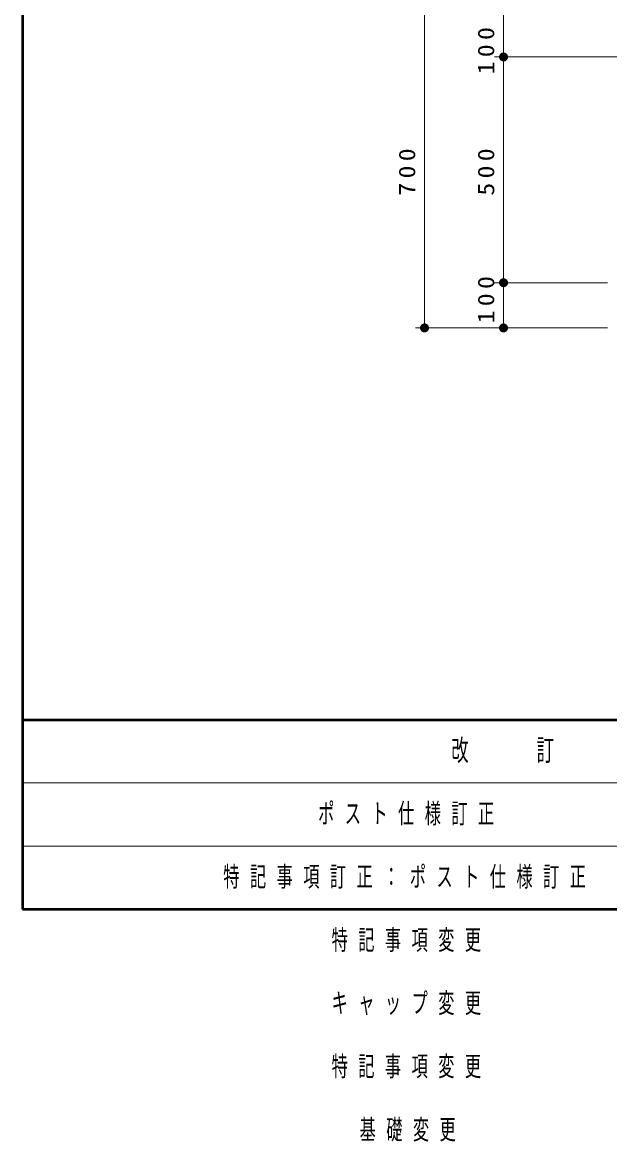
# Model space of a CAD drawing. Units: millimetres on the paper, scale 1:20. Extents: x -365 to 0, y -26 to 257.
# Drawn here: x -365 to -300, y -25.7 to 98.2 of the extents above; entities that cross this region are included whole.
import ezdxf

# ---------------------------------------------------------------- set-up
doc = ezdxf.new("R2010")
doc.units = ezdxf.units.MM
doc.layers.add('LY_1', color=7, linetype='Continuous', lineweight=25)
doc.layers.add('LY_3', color=7, linetype='Continuous', lineweight=13)
doc.styles.add('ＭＳ ゴシック', font='')
doc.styles.get('ＭＳ ゴシック').set_extended_font_data('MS Gothic')

# ---------------------------------------------------------------- blocks, each defined once
blk = doc.blocks.new('filled_dot')
at = {"color": 0, "linetype": 'Continuous', "lineweight": -2, "const_width": 1.25}
blk.add_lwpolyline([(-0.625, 0, 1), (0.625, 0, 1)], format="xyb", close=True, dxfattribs=at)

msp = doc.modelspace()

# ---------------------------------------------------------------- linework, layer by layer
at = {"layer": 'LY_1', "lineweight": 13}
for p, q in [((-320.458, 64.382), (-320.458, 99.382)), ((-311.708, 94.382), (-311.708, 99.382)), ((-297.708, 94.382), (-312.708, 94.382)), ((-311.708, 69.382), (-311.708, 94.382)), ((-300.208, 69.382), (-312.708, 69.382)), ((-311.708, 64.382), (-311.708, 69.382)), ((-300.208, 64.382), (-321.458, 64.382))]:
    msp.add_line(p, q, dxfattribs=at)
at = {"layer": 'LY_3', "lineweight": 50}
for p, q in [((-365, 257), (-365, 0)), ((-365, 21), (0, 21)), ((-365, 0), (0, 0))]:
    msp.add_line(p, q, dxfattribs=at)
at = {"layer": 'LY_3'}
for p, q in [((-365, 14), (-238.5, 14)), ((-365, 7), (-238.5, 7))]:
    msp.add_line(p, q, dxfattribs=at)

# ---------------------------------------------------------------- block references
at = {"layer": 'LY_1', "lineweight": 13, "xscale": 0.4, "yscale": 0.4, "rotation": 90}
for p in [(-311.708, 94.382), (-311.708, 69.382), (-320.458, 64.382), (-311.708, 64.382)]:
    msp.add_blockref('filled_dot', p, dxfattribs=at)

# ---------------------------------------------------------------- texts
at = {"layer": 'LY_1', "char_height": 1.833, "attachment_point": 8, "rotation": 90, "style": 'ＭＳ ゴシック'}
for s, insert in [('\\T1.33;\\W1.15;100', (-312.708, 95.309)), ('\\T1.33;\\W1.15;700', (-321.458, 81.882)), ('\\T1.33;\\W1.15;500', (-312.708, 81.882)), ('\\T1.33;\\W1.15;100', (-312.708, 67.734))]:
    msp.add_mtext(s, dxfattribs=dict(at, insert=insert))
at = {"layer": 'LY_1', "char_height": 2.199, "style": 'ＭＳ ゴシック'}
for s, insert, attachment_point in [('\\T1.64;\\W0.6;ポスト仕様訂正', (-332.25, 10.5), 4), ('\\T1.64;\\W0.6;特記事項訂正：ポスト仕様訂正', (-342.75, 3.5), 4), ('\\T1.64;\\W0.6;特記事項変更', (-330.75, -3.5), 4), ('\\T1.64;\\W0.6;キャップ変更', (-330.75, -10.5), 4), ('\\T1.64;\\W0.6;特記事項変更', (-330.75, -17.5), 4), ('\\T1.64;\\W0.6;基礎変更', (-321.75, -24.5), 5)]:
    msp.add_mtext(s, dxfattribs=dict(at, insert=insert, attachment_point=attachment_point))
at = {"layer": 'LY_3', "color": 4, "insert": (-301.75, 17.5), "char_height": 2.346, "attachment_point": 5, "style": 'ＭＳ ゴシック'}
msp.add_mtext('\\T1.64;\\W0.6;改\u3000\u3000訂\u3000\u3000事\u3000\u3000項', dxfattribs=at)

doc.saveas('drawing.dxf')
